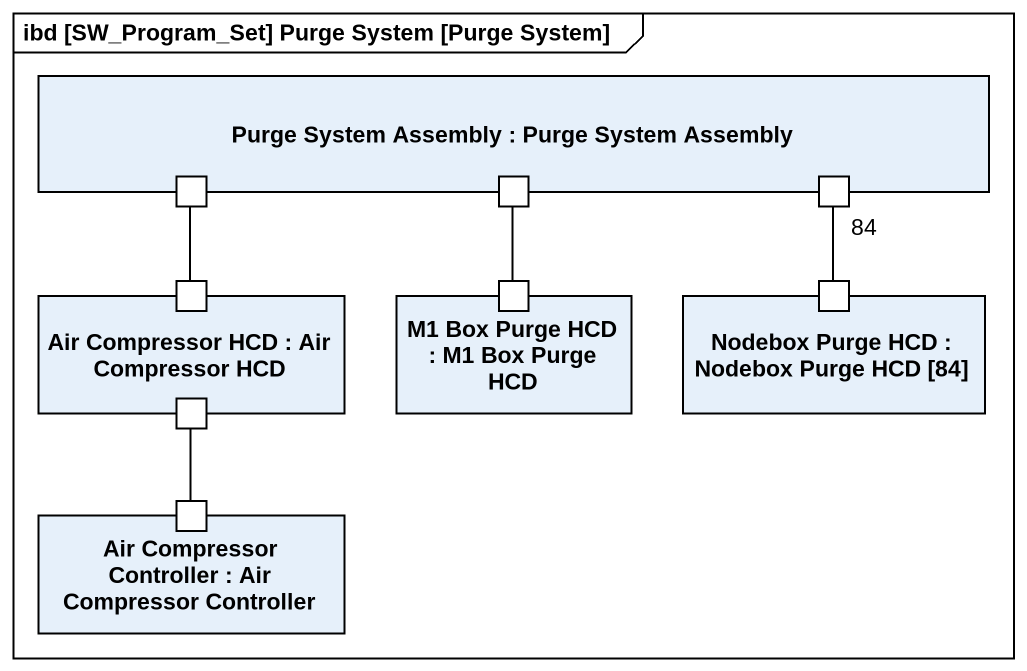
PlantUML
@startuml
mainframe ibd [SW_Program_Set] Purge System [Purge System]
rectangle "Purge System Assembly : Purge System Assembly" as Purge_System_Assembly {
  port " " as port1
  port " " as port2
  port " " as port3
}
rectangle "Air Compressor HCD : Air Compressor HCD" as Air_Compressor_HCD {
  port " " as port4
  port " " as port7
}
rectangle "M1 Box Purge HCD : M1 Box Purge HCD" as M1_Box_Purge_HCD {
  port " " as port5
}
rectangle "Nodebox Purge HCD : Nodebox Purge HCD [84]" as Nodebox_Purge_HCD {
  port " " as port6
}
rectangle "Air Compressor Controller : Air Compressor Controller" as Air_Compressor_Controller {
  port " " as port8
}
port3 "84" -- port6
port4 -up- port1
port5 -up- port2
port7 -- port8
@enduml
